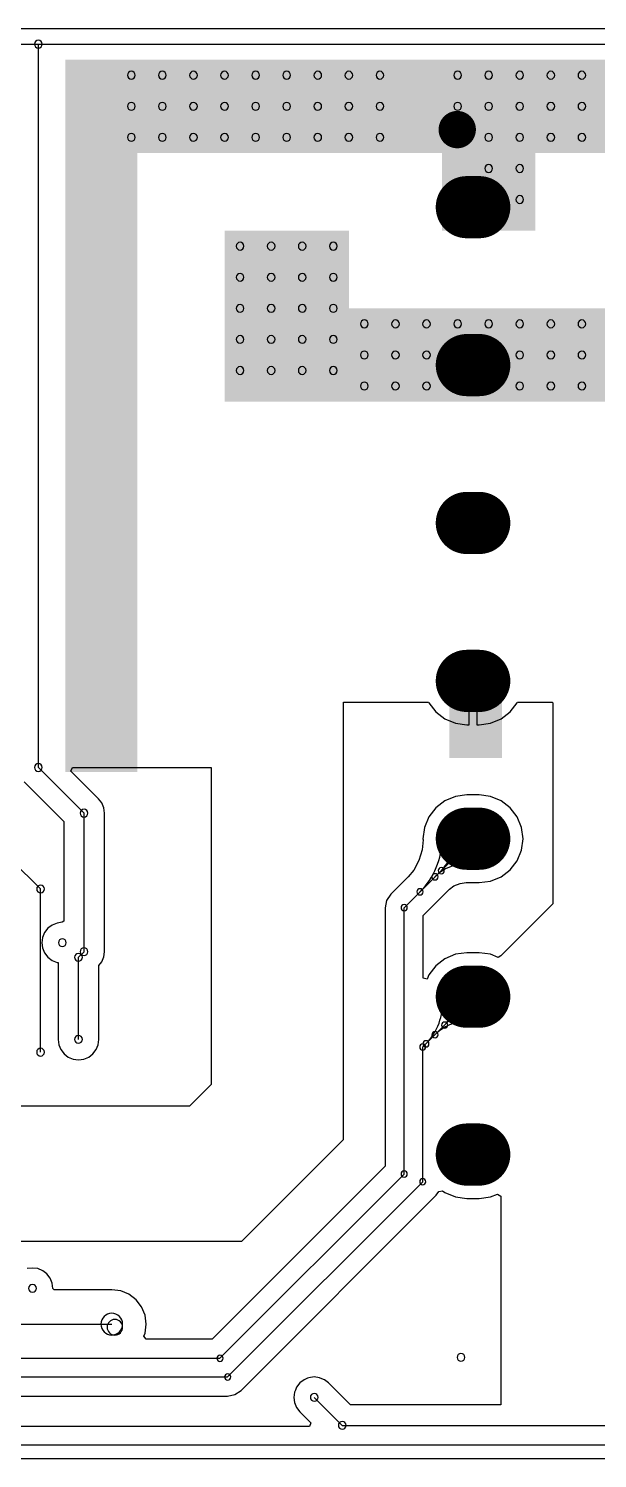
# Model space of a CAD drawing. Header units: inches. Extents: x 32166 to 34772, y 2386 to 4229.
# Drawn here: x 34060.4 to 34139.5, y 3322.5 to 3521.2 of the extents above; entities that cross this region are included whole.
import ezdxf

# ---------------------------------------------------------------- set-up
doc = ezdxf.new("R2010")
doc.units = ezdxf.units.IN
doc.header["$LTSCALE"] = 0.64311
doc.header["$MEASUREMENT"] = 0
for name, color, linetype in [('KEEPOUTLAYER', 6, 'CONTINUOUS'), ('MIDLAYER2', 76, 'CONTINUOUS'), ('MULTILAYER', 9, 'CONTINUOUS')]:
    doc.layers.add(name, color=color, linetype=linetype)

msp = doc.modelspace()

# ---------------------------------------------------------------- linework, layer by layer
at = {"layer": 'KEEPOUTLAYER'}
for p, q in [((32893.17, 3521.21), (34340.37, 3521.21)), ((32893.17, 3322.49), (34340.37, 3322.49))]:
    msp.add_line(p, q, dxfattribs=at)
at = {"layer": 'MIDLAYER2'}
for p, q in [((32961.21, 3519.05), (34061.77, 3519.05)), ((34061.77, 3418.52), (34061.77, 3519.05)), ((34061.77, 3519.05), (34295.66, 3519.05)), ((34121.65, 3424.45), (34121.65, 3430.55)), ((34121.65, 3430.55), (34122.74, 3430.55)), ((34122.74, 3430.55), (34122.74, 3424.45)), ((34104.19, 3366.81), (34104.19, 3427.59)), ((34104.19, 3427.59), (34116.01, 3427.59)), ((34116.01, 3427.59), (34116.05, 3427.5)), ((34116.05, 3427.5), (34117.02, 3426.24)), ((34117.02, 3426.24), (34118.28, 3425.27)), ((34126.11, 3425.27), (34127.37, 3426.24)), ((34127.37, 3426.24), (34128.34, 3427.5)), ((34128.34, 3427.5), (34128.38, 3427.59)), ((34128.38, 3427.59), (34133.18, 3427.59)), ((34133.18, 3427.59), (34133.27, 3427.51)), ((34133.27, 3427.51), (34133.27, 3399.56)), ((34118.28, 3425.27), (34119.75, 3424.66)), ((34119.75, 3424.66), (34121.33, 3424.45)), ((34121.33, 3424.45), (34121.65, 3424.45)), ((34122.74, 3424.45), (34123.06, 3424.45)), ((34123.06, 3424.45), (34124.64, 3424.66)), ((34124.64, 3424.66), (34126.11, 3425.27)), ((34061.77, 3418.52), (34068.12, 3412.17)), ((34066.28, 3418.02), (34066.49, 3418.52)), ((34070.1, 3414.19), (34066.28, 3418.02)), ((34066.49, 3418.52), (34085.79, 3418.52)), ((34085.79, 3418.52), (34085.79, 3374.46)), ((34059.77, 3416.52), (34065.29, 3411)), ((34070.12, 3414.17), (34070.1, 3414.19)), ((34070.57, 3413.59), (34070.12, 3414.17)), ((34119.75, 3414.5), (34118.28, 3413.89)), ((34121.33, 3414.71), (34119.75, 3414.5)), ((34123.06, 3414.71), (34121.33, 3414.71)), ((34124.64, 3414.5), (34123.06, 3414.71)), ((34126.11, 3413.89), (34124.64, 3414.5)), ((34068.12, 3392.91), (34068.12, 3412.17)), ((34070.86, 3412.91), (34070.57, 3413.59)), ((34070.95, 3412.17), (34070.86, 3412.91)), ((34070.95, 3412.15), (34070.95, 3412.17)), ((34070.95, 3392.91), (34070.95, 3412.15)), ((34117.02, 3412.92), (34116.05, 3411.66)), ((34118.28, 3413.89), (34117.02, 3412.92)), ((34127.37, 3412.92), (34126.11, 3413.89)), ((34128.34, 3411.66), (34127.37, 3412.92)), ((34065.29, 3411), (34065.29, 3397.16)), ((34115.44, 3410.19), (34115.23, 3408.61)), ((34116.05, 3411.66), (34115.44, 3410.19)), ((34128.95, 3410.19), (34128.34, 3411.66)), ((34129.16, 3408.61), (34128.95, 3410.19)), ((34112.62, 3399.03), (34122.2, 3408.61)), ((34115.25, 3408.46), (34115.12, 3407.08)), ((34115.23, 3408.61), (34115.25, 3408.46)), ((34128.95, 3407.03), (34129.16, 3408.61)), ((34115.12, 3407.08), (34114.67, 3405.61)), ((34128.34, 3405.56), (34128.95, 3407.03)), ((34058.1, 3405.61), (34062.07, 3401.63)), ((34113.95, 3404.26), (34113.19, 3403.34)), ((34114.67, 3405.61), (34113.95, 3404.26)), ((34126.11, 3403.32), (34127.37, 3404.29)), ((34127.37, 3404.29), (34128.34, 3405.56)), ((34112.95, 3403.1), (34110.75, 3400.9)), ((34113.19, 3403.34), (34112.95, 3403.1)), ((34112.95, 3403.1), (34112.95, 3403.1)), ((34112.95, 3403.1), (34112.95, 3403.1)), ((34119.51, 3402.05), (34120.39, 3402.41)), ((34120.39, 3402.41), (34121.22, 3402.52)), ((34121.22, 3402.52), (34121.33, 3402.51)), ((34121.33, 3402.51), (34123.06, 3402.51)), ((34123.06, 3402.51), (34124.64, 3402.71)), ((34124.64, 3402.71), (34126.11, 3403.32)), ((34062.07, 3378.95), (34062.07, 3401.63)), ((34110.75, 3400.9), (34110.18, 3400.04)), ((34115.26, 3397.94), (34118.92, 3401.59)), ((34118.92, 3401.59), (34119.51, 3402.05)), ((34110.18, 3400.04), (34109.98, 3399.03)), ((34109.98, 3399.03), (34109.98, 3363.11)), ((34112.62, 3362.01), (34112.62, 3399.03)), ((34133.27, 3399.56), (34126.05, 3392.34)), ((34063.09, 3396.17), (34062.64, 3395.58)), ((34063.68, 3396.62), (34063.09, 3396.17)), ((34064.36, 3396.9), (34063.68, 3396.62)), ((34065.09, 3397), (34064.36, 3396.9)), ((34065.29, 3397.16), (34065.09, 3397)), ((34115.26, 3389.22), (34115.26, 3397.94)), ((34062.36, 3394.9), (34062.26, 3394.16)), ((34062.26, 3394.16), (34062.36, 3393.43)), ((34062.64, 3395.58), (34062.36, 3394.9)), ((34062.36, 3393.43), (34062.64, 3392.75)), ((34062.64, 3392.75), (34063.09, 3392.16)), ((34063.09, 3392.16), (34063.68, 3391.71)), ((34067.34, 3392.13), (34068.12, 3392.91)), ((34070.77, 3391.98), (34070.85, 3392.18)), ((34070.85, 3392.18), (34070.95, 3392.91)), ((34119.75, 3392.55), (34118.28, 3391.94)), ((34121.33, 3392.76), (34119.75, 3392.55)), ((34123.06, 3392.76), (34121.33, 3392.76)), ((34124.64, 3392.55), (34123.06, 3392.76)), ((34125.71, 3392.11), (34124.64, 3392.55)), ((34126.05, 3392.34), (34125.71, 3392.11)), ((34126.05, 3392.34), (34126.05, 3392.34)), ((34126.05, 3392.34), (34126.05, 3392.34)), ((34063.68, 3391.71), (34064.36, 3391.43)), ((34064.36, 3391.43), (34064.51, 3391.41)), ((34064.51, 3391.41), (34064.51, 3380.73)), ((34067.34, 3380.73), (34067.34, 3392.13)), ((34070.17, 3390.98), (34070.57, 3391.5)), ((34070.17, 3380.73), (34070.17, 3390.98)), ((34070.57, 3391.5), (34070.77, 3391.98)), ((34117.02, 3390.97), (34116.05, 3389.71)), ((34118.28, 3391.94), (34117.02, 3390.97)), ((34115.8, 3389.11), (34115.26, 3389.22)), ((34116.05, 3389.71), (34115.8, 3389.11)), ((34115.21, 3379.68), (34122.2, 3386.66)), ((34064.51, 3380.73), (34064.61, 3379.99)), ((34070.08, 3379.99), (34070.17, 3380.73)), ((34064.61, 3379.99), (34064.89, 3379.31)), ((34064.89, 3379.31), (34065.34, 3378.72)), ((34065.34, 3378.72), (34065.92, 3378.27)), ((34065.92, 3378.27), (34066.61, 3377.99)), ((34068.07, 3377.99), (34068.76, 3378.27)), ((34068.76, 3378.27), (34069.34, 3378.72)), ((34069.34, 3378.72), (34069.79, 3379.31)), ((34069.79, 3379.31), (34070.08, 3379.99)), ((34115.21, 3360.94), (34115.21, 3379.68)), ((34066.61, 3377.99), (34067.34, 3377.89)), ((34067.34, 3377.89), (34068.07, 3377.99)), ((34085.79, 3374.46), (34083.28, 3371.95)), ((34082.77, 3371.43), (34036.89, 3371.43)), ((34083.28, 3371.95), (34082.77, 3371.43)), ((34103.42, 3366.03), (34104.19, 3366.81)), ((34090.07, 3352.69), (34103.42, 3366.03)), ((34109.98, 3363.11), (34085.91, 3339.04)), ((34087.01, 3336.4), (34112.62, 3362.01)), ((34088.08, 3333.81), (34115.21, 3360.94)), ((34089.95, 3331.94), (34117.08, 3359.07)), ((34117.08, 3359.07), (34117.42, 3359.59)), ((34117.42, 3359.59), (34117.97, 3359.68)), ((34117.97, 3359.68), (34118.28, 3359.43)), ((34118.28, 3359.43), (34119.75, 3358.82)), ((34119.75, 3358.82), (34121.33, 3358.62)), ((34121.33, 3358.62), (34123.06, 3358.62)), ((34123.06, 3358.62), (34124.64, 3358.82)), ((34124.64, 3358.82), (34125.6, 3359.22)), ((34125.6, 3359.22), (34126.05, 3358.92)), ((34126.05, 3358.92), (34126.05, 3329.92)), ((34027.21, 3352.69), (34090.07, 3352.69)), ((34060.95, 3348.95), (34060.22, 3348.86)), ((34061.68, 3348.86), (34060.95, 3348.95)), ((34062.37, 3348.57), (34061.68, 3348.86)), ((34062.95, 3348.12), (34062.37, 3348.57)), ((34063.4, 3347.54), (34062.95, 3348.12)), ((34063.69, 3346.85), (34063.4, 3347.54)), ((34063.78, 3346.12), (34063.69, 3346.85)), ((34063.94, 3345.94), (34063.78, 3346.12)), ((34071.97, 3345.94), (34063.94, 3345.94)), ((34073.21, 3345.78), (34071.97, 3345.94)), ((34074.36, 3345.3), (34073.21, 3345.78)), ((34075.35, 3344.54), (34074.36, 3345.3)), ((34076.12, 3343.55), (34075.35, 3344.54)), ((34076.6, 3342.39), (34076.12, 3343.55)), ((34058.89, 3341.15), (34071.97, 3341.15)), ((34076.76, 3341.15), (34076.6, 3342.39)), ((34076.6, 3339.91), (34076.76, 3341.15)), ((34076.42, 3339.5), (34076.6, 3339.91)), ((34076.73, 3339.04), (34076.42, 3339.5)), ((34085.91, 3339.04), (34076.73, 3339.04)), ((34056.92, 3336.4), (34087.01, 3336.4)), ((34046, 3333.81), (34088.08, 3333.81)), ((34098.11, 3332.98), (34097.66, 3332.39)), ((34098.7, 3333.43), (34098.11, 3332.98)), ((34099.18, 3333.63), (34098.7, 3333.43)), ((34099.38, 3333.71), (34099.18, 3333.63)), ((34100.12, 3333.81), (34099.38, 3333.71)), ((34100.85, 3333.71), (34100.12, 3333.81)), ((34101.19, 3333.57), (34100.85, 3333.71)), ((34101.53, 3333.43), (34101.19, 3333.57)), ((34102.12, 3332.98), (34101.53, 3333.43)), ((34105.18, 3329.92), (34102.12, 3332.98)), ((34046, 3331.16), (34088.08, 3331.16)), ((34088.08, 3331.16), (34089.09, 3331.37)), ((34089.09, 3331.37), (34089.95, 3331.94)), ((34097.38, 3331.71), (34097.29, 3330.97)), ((34097.29, 3330.97), (34097.38, 3330.24)), ((34097.5, 3331.99), (34097.38, 3331.71)), ((34097.66, 3332.39), (34097.5, 3331.99)), ((34100.12, 3330.97), (34104.01, 3327.08)), ((34097.38, 3330.24), (34097.56, 3329.81)), ((34097.56, 3329.81), (34097.66, 3329.56)), ((34097.66, 3329.56), (34098.11, 3328.97)), ((34098.11, 3328.97), (34099.66, 3327.42)), ((34126.05, 3329.92), (34105.18, 3329.92)), ((34099.45, 3326.92), (33989.97, 3326.92)), ((34099.66, 3327.42), (34099.45, 3326.92)), ((34104.01, 3327.08), (34277.27, 3327.08)), ((33712.65, 3324.38), (34283.21, 3324.38))]:
    msp.add_line(p, q, dxfattribs=at)
for points, const_width in [([(34120, 3508.47, 1), (34120, 3505.87, 1)], 2.59), ([(34121.33, 3498.55, 1), (34121.33, 3494.23, 1)], 4.32), ([(34123.06, 3498.55, 1), (34123.06, 3494.23, 1)], 4.32), ([(34121.33, 3476.6, 1), (34121.33, 3472.28, 1)], 4.32), ([(34123.06, 3476.6, 1), (34123.06, 3472.28, 1)], 4.32), ([(34120, 3475.55, 1), (34120, 3472.95, 1)], 2.59), ([(34121.33, 3454.66, 1), (34121.33, 3450.34, 1)], 4.32), ([(34123.06, 3454.66, 1), (34123.06, 3450.34, 1)], 4.32), ([(34121.33, 3432.71, 1), (34121.33, 3428.39, 1)], 4.32), ([(34123.06, 3432.71, 1), (34123.06, 3428.39, 1)], 4.32), ([(34121.33, 3410.77, 1), (34121.33, 3406.45, 1)], 4.32), ([(34123.06, 3410.77, 1), (34123.06, 3406.45, 1)], 4.32), ([(34121.33, 3388.82, 1), (34121.33, 3384.5, 1)], 4.32), ([(34123.06, 3388.82, 1), (34123.06, 3384.5, 1)], 4.32), ([(34121.33, 3366.88, 1), (34121.33, 3362.56, 1)], 4.32), ([(34123.06, 3366.88, 1), (34123.06, 3362.56, 1)], 4.32)]:
    msp.add_lwpolyline(points, format="xyb", close=True, dxfattribs=dict(at, const_width=const_width))
at = {"layer": 'MIDLAYER2', "const_width": 8.64}
for points in [[(34121.33, 3496.39), (34123.06, 3496.39)], [(34121.33, 3474.44), (34123.06, 3474.44)], [(34121.33, 3452.5), (34123.06, 3452.5)], [(34121.33, 3430.55), (34123.06, 3430.55)], [(34121.33, 3408.61), (34123.06, 3408.61)], [(34121.33, 3386.66), (34123.06, 3386.66)], [(34121.33, 3364.72), (34123.06, 3364.72)]]:
    msp.add_lwpolyline(points, dxfattribs=at)
at = {"layer": 'MIDLAYER2'}
for centre, radius, start, end in [((34061.77, 3519.05), 0.54, 0, 180), ((34061.77, 3519.05), 0.54, 0, 180), ((34061.77, 3519.05), 0.54, 0, 180), ((34061.77, 3519.05), 0.54, 180, 0), ((34061.77, 3519.05), 0.54, 180, 0), ((34061.77, 3519.05), 0.54, 180, 0), ((34074.69, 3514.73), 0.54, 0, 180), ((34074.69, 3514.73), 0.54, 180, 0), ((34079.01, 3514.73), 0.54, 0, 180), ((34079.01, 3514.73), 0.54, 180, 0), ((34083.33, 3514.73), 0.54, 0, 180), ((34083.33, 3514.73), 0.54, 180, 0), ((34087.65, 3514.73), 0.54, 0, 180), ((34087.65, 3514.73), 0.54, 180, 0), ((34091.97, 3514.73), 0.54, 0, 180), ((34091.97, 3514.73), 0.54, 180, 0), ((34096.29, 3514.73), 0.54, 0, 180), ((34096.29, 3514.73), 0.54, 180, 0), ((34100.61, 3514.73), 0.54, 0, 180), ((34100.61, 3514.73), 0.54, 180, 0), ((34104.93, 3514.73), 0.54, 0, 180), ((34104.93, 3514.73), 0.54, 180, 0), ((34109.25, 3514.73), 0.54, 0, 180), ((34109.25, 3514.73), 0.54, 180, 0), ((34120.05, 3514.73), 0.54, 0, 180), ((34120.05, 3514.73), 0.54, 180, 0), ((34124.37, 3514.73), 0.54, 0, 180), ((34124.37, 3514.73), 0.54, 180, 0), ((34128.69, 3514.73), 0.54, 0, 180), ((34128.69, 3514.73), 0.54, 180, 0), ((34133.01, 3514.73), 0.54, 0, 180), ((34133.01, 3514.73), 0.54, 180, 0), ((34137.33, 3514.73), 0.54, 0, 180), ((34137.33, 3514.73), 0.54, 180, 0), ((34074.69, 3510.41), 0.54, 0, 180), ((34074.69, 3510.41), 0.54, 180, 0), ((34079.01, 3510.41), 0.54, 0, 180), ((34079.01, 3510.41), 0.54, 180, 0), ((34083.33, 3510.41), 0.54, 0, 180), ((34083.33, 3510.41), 0.54, 180, 0), ((34087.65, 3510.41), 0.54, 0, 180), ((34087.65, 3510.41), 0.54, 180, 0), ((34091.97, 3510.41), 0.54, 0, 180), ((34091.97, 3510.41), 0.54, 180, 0), ((34096.29, 3510.41), 0.54, 0, 180), ((34096.29, 3510.41), 0.54, 180, 0), ((34100.61, 3510.41), 0.54, 0, 180), ((34100.61, 3510.41), 0.54, 180, 0), ((34104.93, 3510.41), 0.54, 0, 180), ((34104.93, 3510.41), 0.54, 180, 0), ((34109.25, 3510.41), 0.54, 0, 180), ((34109.25, 3510.41), 0.54, 180, 0), ((34120.05, 3510.41), 0.54, 0, 180), ((34120.05, 3510.41), 0.54, 180, 0), ((34124.37, 3510.41), 0.54, 0, 180), ((34124.37, 3510.41), 0.54, 180, 0), ((34128.69, 3510.41), 0.54, 0, 180), ((34128.69, 3510.41), 0.54, 180, 0), ((34133.01, 3510.41), 0.54, 0, 180), ((34133.01, 3510.41), 0.54, 180, 0), ((34137.33, 3510.41), 0.54, 0, 180), ((34137.33, 3510.41), 0.54, 180, 0), ((34074.69, 3506.09), 0.54, 0, 180), ((34074.69, 3506.09), 0.54, 180, 0), ((34079.01, 3506.09), 0.54, 0, 180), ((34079.01, 3506.09), 0.54, 180, 0), ((34083.33, 3506.09), 0.54, 0, 180), ((34083.33, 3506.09), 0.54, 180, 0), ((34087.65, 3506.09), 0.54, 0, 180), ((34087.65, 3506.09), 0.54, 180, 0), ((34091.97, 3506.09), 0.54, 0, 180), ((34091.97, 3506.09), 0.54, 180, 0), ((34096.29, 3506.09), 0.54, 0, 180), ((34096.29, 3506.09), 0.54, 180, 0), ((34100.61, 3506.09), 0.54, 0, 180), ((34100.61, 3506.09), 0.54, 180, 0), ((34104.93, 3506.09), 0.54, 0, 180), ((34104.93, 3506.09), 0.54, 180, 0), ((34109.25, 3506.09), 0.54, 0, 180), ((34109.25, 3506.09), 0.54, 180, 0), ((34120.05, 3506.09), 0.54, 0, 180), ((34120.05, 3506.09), 0.54, 180, 0), ((34124.37, 3506.09), 0.54, 0, 180), ((34124.37, 3506.09), 0.54, 180, 0), ((34128.69, 3506.09), 0.54, 0, 180), ((34128.69, 3506.09), 0.54, 180, 0), ((34133.01, 3506.09), 0.54, 0, 180), ((34133.01, 3506.09), 0.54, 180, 0), ((34137.33, 3506.09), 0.54, 0, 180), ((34137.33, 3506.09), 0.54, 180, 0), ((34124.37, 3501.77), 0.54, 0, 180), ((34124.37, 3501.77), 0.54, 180, 0), ((34128.69, 3501.77), 0.54, 0, 180), ((34128.69, 3501.77), 0.54, 180, 0), ((34128.69, 3497.45), 0.54, 0, 180), ((34128.69, 3497.45), 0.54, 180, 0), ((34089.81, 3490.97), 0.54, 0, 180), ((34089.81, 3490.97), 0.54, 180, 0), ((34094.13, 3490.97), 0.54, 0, 180), ((34094.13, 3490.97), 0.54, 180, 0), ((34098.45, 3490.97), 0.54, 0, 180), ((34098.45, 3490.97), 0.54, 180, 0), ((34102.77, 3490.97), 0.54, 0, 180), ((34102.77, 3490.97), 0.54, 180, 0), ((34089.81, 3486.65), 0.54, 0, 180), ((34089.81, 3486.65), 0.54, 180, 0), ((34094.13, 3486.65), 0.54, 0, 180), ((34094.13, 3486.65), 0.54, 180, 0), ((34098.45, 3486.65), 0.54, 0, 180), ((34098.45, 3486.65), 0.54, 180, 0), ((34102.77, 3486.65), 0.54, 0, 180), ((34102.77, 3486.65), 0.54, 180, 0), ((34089.81, 3482.33), 0.54, 0, 180), ((34089.81, 3482.33), 0.54, 180, 0), ((34094.13, 3482.33), 0.54, 0, 180), ((34094.13, 3482.33), 0.54, 180, 0), ((34098.45, 3482.33), 0.54, 0, 180), ((34098.45, 3482.33), 0.54, 180, 0), ((34102.77, 3482.33), 0.54, 0, 180), ((34102.77, 3482.33), 0.54, 180, 0), ((34107.09, 3480.17), 0.54, 0, 180), ((34107.09, 3480.17), 0.54, 180, 0), ((34111.41, 3480.17), 0.54, 0, 180), ((34111.41, 3480.17), 0.54, 180, 0), ((34115.73, 3480.17), 0.54, 0, 180), ((34115.73, 3480.17), 0.54, 180, 0), ((34120.05, 3480.17), 0.54, 0, 180), ((34120.05, 3480.17), 0.54, 180, 0), ((34124.37, 3480.17), 0.54, 0, 180), ((34124.37, 3480.17), 0.54, 180, 0), ((34128.69, 3480.17), 0.54, 0, 180), ((34128.69, 3480.17), 0.54, 180, 0), ((34133.01, 3480.17), 0.54, 0, 180), ((34133.01, 3480.17), 0.54, 180, 0), ((34137.33, 3480.17), 0.54, 0, 180), ((34137.33, 3480.17), 0.54, 180, 0), ((34089.81, 3478.01), 0.54, 0, 180), ((34089.81, 3478.01), 0.54, 180, 0), ((34094.13, 3478.01), 0.54, 0, 180), ((34094.13, 3478.01), 0.54, 180, 0), ((34098.45, 3478.01), 0.54, 0, 180), ((34098.45, 3478.01), 0.54, 180, 0), ((34102.77, 3478.01), 0.54, 0, 180), ((34102.77, 3478.01), 0.54, 180, 0), ((34107.09, 3475.85), 0.54, 0, 180), ((34107.09, 3475.85), 0.54, 180, 0), ((34111.41, 3475.85), 0.54, 0, 180), ((34111.41, 3475.85), 0.54, 180, 0), ((34115.73, 3475.85), 0.54, 0, 180), ((34115.73, 3475.85), 0.54, 180, 0), ((34128.69, 3475.85), 0.54, 0, 180), ((34128.69, 3475.85), 0.54, 180, 0), ((34133.01, 3475.85), 0.54, 0, 180), ((34133.01, 3475.85), 0.54, 180, 0), ((34137.33, 3475.85), 0.54, 0, 180), ((34137.33, 3475.85), 0.54, 180, 0), ((34089.81, 3473.69), 0.54, 0, 180), ((34089.81, 3473.69), 0.54, 180, 0), ((34094.13, 3473.69), 0.54, 0, 180), ((34094.13, 3473.69), 0.54, 180, 0), ((34098.45, 3473.69), 0.54, 0, 180), ((34098.45, 3473.69), 0.54, 180, 0), ((34102.77, 3473.69), 0.54, 0, 180), ((34102.77, 3473.69), 0.54, 180, 0), ((34107.09, 3471.53), 0.54, 0, 180), ((34111.41, 3471.53), 0.54, 0, 180), ((34115.73, 3471.53), 0.54, 0, 180), ((34128.69, 3471.53), 0.54, 0, 180), ((34133.01, 3471.53), 0.54, 0, 180), ((34137.33, 3471.53), 0.54, 0, 180), ((34107.09, 3471.53), 0.54, 180, 0), ((34111.41, 3471.53), 0.54, 180, 0), ((34115.73, 3471.53), 0.54, 180, 0), ((34128.69, 3471.53), 0.54, 180, 0), ((34133.01, 3471.53), 0.54, 180, 0), ((34137.33, 3471.53), 0.54, 180, 0), ((34061.77, 3418.52), 0.54, 0, 180), ((34061.77, 3418.52), 0.54, 0, 180), ((34061.77, 3418.52), 0.54, 180, 0), ((34061.77, 3418.52), 0.54, 180, 0), ((34068.12, 3412.17), 0.54, 0, 180), ((34068.12, 3412.17), 0.54, 0, 180), ((34068.12, 3412.17), 0.54, 0, 180), ((34068.12, 3412.17), 0.54, 180, 0), ((34068.12, 3412.17), 0.54, 180, 0), ((34068.12, 3412.17), 0.54, 180, 0), ((34107.45, 3408.61), 10.43, 315, 360), ((34117.88, 3408.61), 0.432, 0, 180), ((34117.88, 3408.61), 0.432, 180, 0), ((34113.35, 3408.61), 6.26, 315.0001, 0.0001), ((34119.6, 3408.61), 0.432, 0, 180), ((34119.6, 3408.61), 0.432, 180, 0), ((34122.2, 3408.61), 0.432, 0, 180), ((34122.2, 3408.61), 0.432, 180, 0), ((34121.33, 3398.89), 6.26, 89.9999, 134.9999), ((34117.77, 3404.18), 0.432, 0, 180), ((34117.77, 3404.18), 0.432, 180, 0), ((34121.33, 3405.15), 0.432, 0, 180), ((34121.33, 3405.15), 0.432, 180, 0), ((34062.07, 3401.63), 0.54, 0, 180), ((34062.07, 3401.63), 0.54, 0, 180), ((34116.91, 3403.32), 0.432, 0, 180), ((34116.91, 3403.32), 0.432, 180, 0), ((34062.07, 3401.63), 0.54, 180, 0), ((34062.07, 3401.63), 0.54, 180, 0), ((34114.82, 3401.23), 0.432, 0, 180), ((34114.82, 3401.23), 0.432, 180, 0), ((34112.62, 3399.03), 0.432, 0, 180), ((34112.62, 3399.03), 0.432, 0, 180), ((34112.62, 3399.03), 0.432, 180, 0), ((34112.62, 3399.03), 0.432, 180, 0), ((34065.09, 3394.16), 0.54, 0, 180), ((34065.09, 3394.16), 0.54, 180, 0), ((34067.34, 3392.13), 0.54, 0, 180), ((34067.34, 3392.13), 0.54, 0, 180), ((34068.12, 3392.91), 0.54, 0, 180), ((34068.12, 3392.91), 0.54, 0, 180), ((34068.12, 3392.91), 0.54, 180, 0), ((34068.12, 3392.91), 0.54, 180, 0), ((34067.34, 3392.13), 0.54, 180, 0), ((34067.34, 3392.13), 0.54, 180, 0), ((34110.14, 3385.62), 7.79, 315.0001, 5.3361), ((34117.89, 3386.34), 0.432, 0, 180), ((34117.89, 3386.34), 0.432, 180, 0), ((34114.89, 3386.06), 4.74, 314.9998, 5.3358), ((34119.61, 3386.5), 0.432, 0, 180), ((34119.61, 3386.5), 0.432, 180, 0), ((34122.2, 3386.66), 0.432, 0, 180), ((34122.2, 3386.66), 0.432, 180, 0), ((34121.33, 3376.95), 6.26, 89.9999, 134.9999), ((34118.24, 3382.71), 0.432, 0, 180), ((34118.24, 3382.71), 0.432, 180, 0), ((34121.33, 3383.21), 0.432, 0, 180), ((34121.33, 3383.21), 0.432, 180, 0), ((34067.34, 3380.73), 0.54, 0, 180), ((34067.34, 3380.73), 0.54, 0, 180), ((34067.34, 3380.73), 0.54, 180, 0), ((34067.34, 3380.73), 0.54, 180, 0), ((34115.64, 3380.11), 0.432, 0, 180), ((34116.91, 3381.37), 0.432, 0, 180), ((34116.91, 3381.37), 0.432, 180, 0), ((34062.07, 3378.95), 0.54, 0, 180), ((34062.07, 3378.95), 0.54, 0, 180), ((34062.07, 3378.95), 0.54, 180, 0), ((34062.07, 3378.95), 0.54, 180, 0), ((34115.21, 3379.68), 0.432, 0, 180), ((34115.21, 3379.68), 0.432, 0, 180), ((34115.21, 3379.68), 0.432, 180, 0), ((34115.21, 3379.68), 0.432, 180, 0), ((34115.64, 3380.11), 0.432, 180, 0), ((34112.62, 3362.01), 0.432, 0, 180), ((34112.62, 3362.01), 0.432, 0, 180), ((34112.62, 3362.01), 0.432, 180, 0), ((34112.62, 3362.01), 0.432, 180, 0), ((34115.21, 3360.94), 0.432, 0, 180), ((34115.21, 3360.94), 0.432, 0, 180), ((34115.21, 3360.94), 0.432, 180, 0), ((34115.21, 3360.94), 0.432, 180, 0), ((34060.95, 3346.12), 0.54, 0, 180), ((34060.95, 3346.12), 0.54, 180, 0), ((34071.97, 3341.15), 1.51, 0, 180), ((34071.97, 3341.15), 1.51, 180, 0), ((34072.4, 3340.72), 1.08, 0, 180), ((34072.4, 3340.72), 1.08, 180, 0), ((34087.01, 3336.4), 0.432, 0, 180), ((34087.01, 3336.4), 0.432, 0, 180), ((34120.52, 3336.53), 0.54, 0, 180), ((34120.52, 3336.53), 0.54, 180, 0), ((34087.01, 3336.4), 0.432, 180, 0), ((34087.01, 3336.4), 0.432, 180, 0), ((34088.08, 3333.81), 0.432, 0, 180), ((34088.08, 3333.81), 0.432, 0, 180), ((34088.08, 3333.81), 0.432, 180, 0), ((34088.08, 3333.81), 0.432, 180, 0), ((34100.12, 3330.97), 0.54, 0, 180), ((34100.12, 3330.97), 0.54, 0, 180), ((34100.12, 3330.97), 0.54, 180, 0), ((34100.12, 3330.97), 0.54, 180, 0), ((34104.01, 3327.08), 0.54, 0, 180), ((34104.01, 3327.08), 0.54, 0, 180), ((34104.01, 3327.08), 0.54, 180, 0), ((34104.01, 3327.08), 0.54, 180, 0)]:
    msp.add_arc(centre, radius, start, end, dxfattribs=at)
for points in [[(34065.53, 3417.87), (34075.51, 3417.87), (34065.53, 3516.89), (34075.51, 3516.89)], [(34065.53, 3503.93), (34180.53, 3503.93), (34065.53, 3516.89), (34180.53, 3516.89)], [(34117.89, 3493.13), (34130.85, 3493.13), (34117.89, 3516.89), (34130.85, 3516.89)], [(34087.65, 3469.37), (34104.93, 3469.37), (34087.65, 3493.13), (34104.93, 3493.13)], [(34087.65, 3469.37), (34154.61, 3469.37), (34087.65, 3482.33), (34154.61, 3482.33)], [(34118.88, 3419.82), (34126.22, 3419.82), (34118.88, 3431.44), (34126.22, 3431.44)]]:
    msp.add_solid(points, dxfattribs=at)
at = {"layer": 'MULTILAYER'}
for points, const_width in [([(34120, 3508.47, 1), (34120, 3505.87, 1)], 2.59), ([(34121.33, 3498.55, 1), (34121.33, 3494.23, 1)], 4.32), ([(34123.06, 3498.55, 1), (34123.06, 3494.23, 1)], 4.32), ([(34121.33, 3476.6, 1), (34121.33, 3472.28, 1)], 4.32), ([(34123.06, 3476.6, 1), (34123.06, 3472.28, 1)], 4.32), ([(34120, 3475.55, 1), (34120, 3472.95, 1)], 2.59), ([(34121.33, 3454.66, 1), (34121.33, 3450.34, 1)], 4.32), ([(34123.06, 3454.66, 1), (34123.06, 3450.34, 1)], 4.32), ([(34121.33, 3432.71, 1), (34121.33, 3428.39, 1)], 4.32), ([(34123.06, 3432.71, 1), (34123.06, 3428.39, 1)], 4.32), ([(34121.33, 3410.77, 1), (34121.33, 3406.45, 1)], 4.32), ([(34123.06, 3410.77, 1), (34123.06, 3406.45, 1)], 4.32), ([(34121.33, 3388.82, 1), (34121.33, 3384.5, 1)], 4.32), ([(34123.06, 3388.82, 1), (34123.06, 3384.5, 1)], 4.32), ([(34121.33, 3366.88, 1), (34121.33, 3362.56, 1)], 4.32), ([(34123.06, 3366.88, 1), (34123.06, 3362.56, 1)], 4.32)]:
    msp.add_lwpolyline(points, format="xyb", close=True, dxfattribs=dict(at, const_width=const_width))
at = {"layer": 'MULTILAYER', "const_width": 8.64}
for points in [[(34121.33, 3496.39), (34123.06, 3496.39)], [(34121.33, 3474.44), (34123.06, 3474.44)], [(34121.33, 3452.5), (34123.06, 3452.5)], [(34121.33, 3430.55), (34123.06, 3430.55)], [(34121.33, 3408.61), (34123.06, 3408.61)], [(34121.33, 3386.66), (34123.06, 3386.66)], [(34121.33, 3364.72), (34123.06, 3364.72)]]:
    msp.add_lwpolyline(points, dxfattribs=at)
at = {"layer": 'MULTILAYER'}
for centre, radius, start, end in [((34074.69, 3514.73), 0.54, 0, 180), ((34074.69, 3514.73), 0.54, 180, 0), ((34079.01, 3514.73), 0.54, 0, 180), ((34079.01, 3514.73), 0.54, 180, 0), ((34083.33, 3514.73), 0.54, 0, 180), ((34083.33, 3514.73), 0.54, 180, 0), ((34087.65, 3514.73), 0.54, 0, 180), ((34087.65, 3514.73), 0.54, 180, 0), ((34091.97, 3514.73), 0.54, 0, 180), ((34091.97, 3514.73), 0.54, 180, 0), ((34096.29, 3514.73), 0.54, 0, 180), ((34096.29, 3514.73), 0.54, 180, 0), ((34100.61, 3514.73), 0.54, 0, 180), ((34100.61, 3514.73), 0.54, 180, 0), ((34104.93, 3514.73), 0.54, 0, 180), ((34104.93, 3514.73), 0.54, 180, 0), ((34109.25, 3514.73), 0.54, 0, 180), ((34109.25, 3514.73), 0.54, 180, 0), ((34120.05, 3514.73), 0.54, 0, 180), ((34120.05, 3514.73), 0.54, 180, 0), ((34124.37, 3514.73), 0.54, 0, 180), ((34124.37, 3514.73), 0.54, 180, 0), ((34128.69, 3514.73), 0.54, 0, 180), ((34128.69, 3514.73), 0.54, 180, 0), ((34133.01, 3514.73), 0.54, 0, 180), ((34133.01, 3514.73), 0.54, 180, 0), ((34137.33, 3514.73), 0.54, 0, 180), ((34137.33, 3514.73), 0.54, 180, 0), ((34074.69, 3510.41), 0.54, 0, 180), ((34074.69, 3510.41), 0.54, 180, 0), ((34079.01, 3510.41), 0.54, 0, 180), ((34079.01, 3510.41), 0.54, 180, 0), ((34083.33, 3510.41), 0.54, 0, 180), ((34083.33, 3510.41), 0.54, 180, 0), ((34087.65, 3510.41), 0.54, 0, 180), ((34087.65, 3510.41), 0.54, 180, 0), ((34091.97, 3510.41), 0.54, 0, 180), ((34091.97, 3510.41), 0.54, 180, 0), ((34096.29, 3510.41), 0.54, 0, 180), ((34096.29, 3510.41), 0.54, 180, 0), ((34100.61, 3510.41), 0.54, 0, 180), ((34100.61, 3510.41), 0.54, 180, 0), ((34104.93, 3510.41), 0.54, 0, 180), ((34104.93, 3510.41), 0.54, 180, 0), ((34109.25, 3510.41), 0.54, 0, 180), ((34109.25, 3510.41), 0.54, 180, 0), ((34120.05, 3510.41), 0.54, 0, 180), ((34120.05, 3510.41), 0.54, 180, 0), ((34124.37, 3510.41), 0.54, 0, 180), ((34124.37, 3510.41), 0.54, 180, 0), ((34128.69, 3510.41), 0.54, 0, 180), ((34128.69, 3510.41), 0.54, 180, 0), ((34133.01, 3510.41), 0.54, 0, 180), ((34133.01, 3510.41), 0.54, 180, 0), ((34137.33, 3510.41), 0.54, 0, 180), ((34137.33, 3510.41), 0.54, 180, 0), ((34074.69, 3506.09), 0.54, 0, 180), ((34074.69, 3506.09), 0.54, 180, 0), ((34079.01, 3506.09), 0.54, 0, 180), ((34079.01, 3506.09), 0.54, 180, 0), ((34083.33, 3506.09), 0.54, 0, 180), ((34083.33, 3506.09), 0.54, 180, 0), ((34087.65, 3506.09), 0.54, 0, 180), ((34087.65, 3506.09), 0.54, 180, 0), ((34091.97, 3506.09), 0.54, 0, 180), ((34091.97, 3506.09), 0.54, 180, 0), ((34096.29, 3506.09), 0.54, 0, 180), ((34096.29, 3506.09), 0.54, 180, 0), ((34100.61, 3506.09), 0.54, 0, 180), ((34100.61, 3506.09), 0.54, 180, 0), ((34104.93, 3506.09), 0.54, 0, 180), ((34104.93, 3506.09), 0.54, 180, 0), ((34109.25, 3506.09), 0.54, 0, 180), ((34109.25, 3506.09), 0.54, 180, 0), ((34120.05, 3506.09), 0.54, 0, 180), ((34120.05, 3506.09), 0.54, 180, 0), ((34124.37, 3506.09), 0.54, 0, 180), ((34124.37, 3506.09), 0.54, 180, 0), ((34128.69, 3506.09), 0.54, 0, 180), ((34128.69, 3506.09), 0.54, 180, 0), ((34133.01, 3506.09), 0.54, 0, 180), ((34133.01, 3506.09), 0.54, 180, 0), ((34137.33, 3506.09), 0.54, 0, 180), ((34137.33, 3506.09), 0.54, 180, 0), ((34124.37, 3501.77), 0.54, 0, 180), ((34124.37, 3501.77), 0.54, 180, 0), ((34128.69, 3501.77), 0.54, 0, 180), ((34128.69, 3501.77), 0.54, 180, 0), ((34128.69, 3497.45), 0.54, 0, 180), ((34128.69, 3497.45), 0.54, 180, 0), ((34089.81, 3490.97), 0.54, 0, 180), ((34089.81, 3490.97), 0.54, 180, 0), ((34094.13, 3490.97), 0.54, 0, 180), ((34094.13, 3490.97), 0.54, 180, 0), ((34098.45, 3490.97), 0.54, 0, 180), ((34098.45, 3490.97), 0.54, 180, 0), ((34102.77, 3490.97), 0.54, 0, 180), ((34102.77, 3490.97), 0.54, 180, 0), ((34089.81, 3486.65), 0.54, 0, 180), ((34089.81, 3486.65), 0.54, 180, 0), ((34094.13, 3486.65), 0.54, 0, 180), ((34094.13, 3486.65), 0.54, 180, 0), ((34098.45, 3486.65), 0.54, 0, 180), ((34098.45, 3486.65), 0.54, 180, 0), ((34102.77, 3486.65), 0.54, 0, 180), ((34102.77, 3486.65), 0.54, 180, 0), ((34089.81, 3482.33), 0.54, 0, 180), ((34089.81, 3482.33), 0.54, 180, 0), ((34094.13, 3482.33), 0.54, 0, 180), ((34094.13, 3482.33), 0.54, 180, 0), ((34098.45, 3482.33), 0.54, 0, 180), ((34098.45, 3482.33), 0.54, 180, 0), ((34102.77, 3482.33), 0.54, 0, 180), ((34102.77, 3482.33), 0.54, 180, 0), ((34107.09, 3480.17), 0.54, 0, 180), ((34107.09, 3480.17), 0.54, 180, 0), ((34111.41, 3480.17), 0.54, 0, 180), ((34111.41, 3480.17), 0.54, 180, 0), ((34115.73, 3480.17), 0.54, 0, 180), ((34115.73, 3480.17), 0.54, 180, 0), ((34120.05, 3480.17), 0.54, 0, 180), ((34120.05, 3480.17), 0.54, 180, 0), ((34124.37, 3480.17), 0.54, 0, 180), ((34124.37, 3480.17), 0.54, 180, 0), ((34128.69, 3480.17), 0.54, 0, 180), ((34128.69, 3480.17), 0.54, 180, 0), ((34133.01, 3480.17), 0.54, 0, 180), ((34133.01, 3480.17), 0.54, 180, 0), ((34137.33, 3480.17), 0.54, 0, 180), ((34137.33, 3480.17), 0.54, 180, 0), ((34089.81, 3478.01), 0.54, 0, 180), ((34089.81, 3478.01), 0.54, 180, 0), ((34094.13, 3478.01), 0.54, 0, 180), ((34094.13, 3478.01), 0.54, 180, 0), ((34098.45, 3478.01), 0.54, 0, 180), ((34098.45, 3478.01), 0.54, 180, 0), ((34102.77, 3478.01), 0.54, 0, 180), ((34102.77, 3478.01), 0.54, 180, 0), ((34107.09, 3475.85), 0.54, 0, 180), ((34107.09, 3475.85), 0.54, 180, 0), ((34111.41, 3475.85), 0.54, 0, 180), ((34111.41, 3475.85), 0.54, 180, 0), ((34115.73, 3475.85), 0.54, 0, 180), ((34115.73, 3475.85), 0.54, 180, 0), ((34128.69, 3475.85), 0.54, 0, 180), ((34128.69, 3475.85), 0.54, 180, 0), ((34133.01, 3475.85), 0.54, 0, 180), ((34133.01, 3475.85), 0.54, 180, 0), ((34137.33, 3475.85), 0.54, 0, 180), ((34137.33, 3475.85), 0.54, 180, 0), ((34089.81, 3473.69), 0.54, 0, 180), ((34089.81, 3473.69), 0.54, 180, 0), ((34094.13, 3473.69), 0.54, 0, 180), ((34094.13, 3473.69), 0.54, 180, 0), ((34098.45, 3473.69), 0.54, 0, 180), ((34098.45, 3473.69), 0.54, 180, 0), ((34102.77, 3473.69), 0.54, 0, 180), ((34102.77, 3473.69), 0.54, 180, 0), ((34107.09, 3471.53), 0.54, 0, 180), ((34111.41, 3471.53), 0.54, 0, 180), ((34115.73, 3471.53), 0.54, 0, 180), ((34128.69, 3471.53), 0.54, 0, 180), ((34133.01, 3471.53), 0.54, 0, 180), ((34137.33, 3471.53), 0.54, 0, 180), ((34107.09, 3471.53), 0.54, 180, 0), ((34111.41, 3471.53), 0.54, 180, 0), ((34115.73, 3471.53), 0.54, 180, 0), ((34128.69, 3471.53), 0.54, 180, 0), ((34133.01, 3471.53), 0.54, 180, 0), ((34137.33, 3471.53), 0.54, 180, 0), ((34068.12, 3412.17), 0.54, 0, 180), ((34068.12, 3412.17), 0.54, 180, 0), ((34065.09, 3394.16), 0.54, 0, 180), ((34065.09, 3394.16), 0.54, 180, 0), ((34067.34, 3380.73), 0.54, 0, 180), ((34067.34, 3380.73), 0.54, 180, 0), ((34062.07, 3378.95), 0.54, 0, 180), ((34062.07, 3378.95), 0.54, 180, 0), ((34060.95, 3346.12), 0.54, 0, 180), ((34060.95, 3346.12), 0.54, 180, 0), ((34072.4, 3340.72), 1.08, 0, 180), ((34072.4, 3340.72), 1.08, 180, 0), ((34120.52, 3336.53), 0.54, 0, 180), ((34120.52, 3336.53), 0.54, 180, 0), ((34100.12, 3330.97), 0.54, 0, 180), ((34100.12, 3330.97), 0.54, 180, 0)]:
    msp.add_arc(centre, radius, start, end, dxfattribs=at)

doc.saveas('drawing.dxf')
